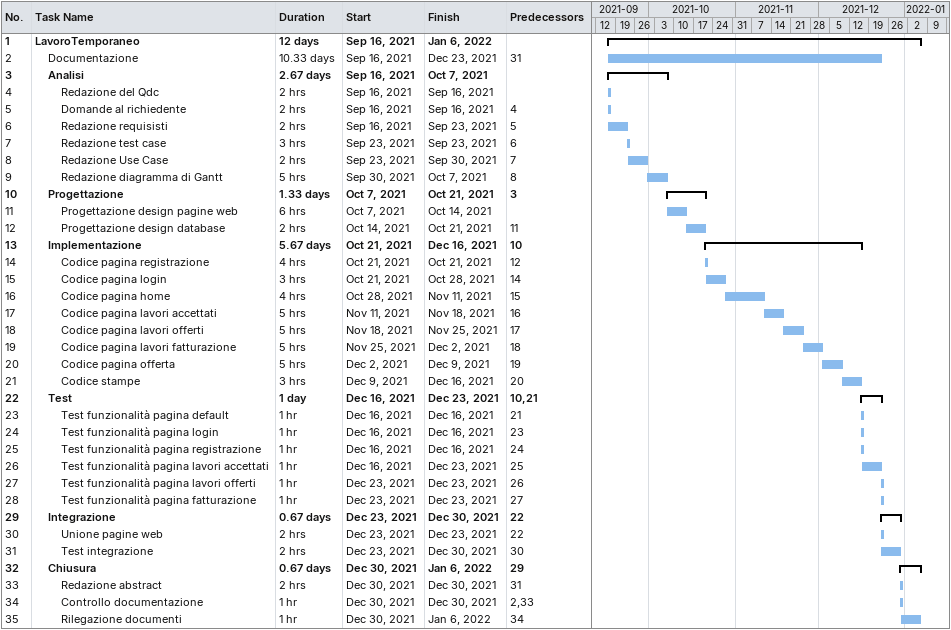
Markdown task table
| ID | Level | Task | Duration | Start | Finish | Predecessors |
|---|---|---|---|---|---|---|
| 1 | 1 | **LavoroTemporaneo** | 12d | 2021-09-16 | 2022-01-06 |  |
| 2 | 2 | Documentazione | 10.33d | 2021-09-16 | 2021-12-23 | 31 |
| 3 | 2 | **Analisi** | 2.67d | 2021-09-16 | 2021-10-07 |  |
| 4 | 3 | Redazione del Qdc | 2h | 2021-09-16 | 2021-09-16 |  |
| 5 | 3 | Domande al richiedente | 2h | 2021-09-16 | 2021-09-16 | 4 |
| 6 | 3 | Redazione requisisti | 2h | 2021-09-16 | 2021-09-23 | 5 |
| 7 | 3 | Redazione test case | 3h | 2021-09-23 | 2021-09-23 | 6 |
| 8 | 3 | Redazione Use Case | 2h | 2021-09-23 | 2021-09-30 | 7 |
| 9 | 3 | Redazione diagramma di Gantt | 5h | 2021-09-30 | 2021-10-07 | 8 |
| 10 | 2 | **Progettazione** | 1.33d | 2021-10-07 | 2021-10-21 | 3 |
| 11 | 3 | Progettazione design pagine web | 6h | 2021-10-07 | 2021-10-14 |  |
| 12 | 3 | Progettazione design database | 2h | 2021-10-14 | 2021-10-21 | 11 |
| 13 | 2 | **Implementazione** | 5.67d | 2021-10-21 | 2021-12-16 | 10 |
| 14 | 3 | Codice pagina registrazione | 4h | 2021-10-21 | 2021-10-21 | 12 |
| 15 | 3 | Codice pagina login | 3h | 2021-10-21 | 2021-10-28 | 14 |
| 16 | 3 | Codice pagina home | 4h | 2021-10-28 | 2021-11-11 | 15 |
| 17 | 3 | Codice pagina lavori accettati | 5h | 2021-11-11 | 2021-11-18 | 16 |
| 18 | 3 | Codice pagina lavori offerti | 5h | 2021-11-18 | 2021-11-25 | 17 |
| 19 | 3 | Codice pagina lavori fatturazione | 5h | 2021-11-25 | 2021-12-02 | 18 |
| 20 | 3 | Codice pagina offerta | 5h | 2021-12-02 | 2021-12-09 | 19 |
| 21 | 3 | Codice stampe | 3h | 2021-12-09 | 2021-12-16 | 20 |
| 22 | 2 | **Test** | 1d | 2021-12-16 | 2021-12-23 | 10, 21 |
| 23 | 3 | Test funzionalità pagina default | 1h | 2021-12-16 | 2021-12-16 | 21 |
| 24 | 3 | Test funzionalità pagina login | 1h | 2021-12-16 | 2021-12-16 | 23 |
| 25 | 3 | Test funzionalità pagina registrazione | 1h | 2021-12-16 | 2021-12-16 | 24 |
| 26 | 3 | Test funzionalità pagina lavori accettati | 1h | 2021-12-16 | 2021-12-23 | 25 |
| 27 | 3 | Test funzionalità pagina lavori offerti | 1h | 2021-12-23 | 2021-12-23 | 26 |
| 28 | 3 | Test funzionalità pagina fatturazione | 1h | 2021-12-23 | 2021-12-23 | 27 |
| 29 | 2 | **Integrazione** | 0.67d | 2021-12-23 | 2021-12-30 | 22 |
| 30 | 3 | Unione pagine web | 2h | 2021-12-23 | 2021-12-23 | 22 |
| 31 | 3 | Test integrazione | 2h | 2021-12-23 | 2021-12-30 | 30 |
| 32 | 2 | **Chiusura** | 0.67d | 2021-12-30 | 2022-01-06 | 29 |
| 33 | 3 | Redazione abstract | 2h | 2021-12-30 | 2021-12-30 | 31 |
| 34 | 3 | Controllo documentazione | 1h | 2021-12-30 | 2021-12-30 | 2, 33 |
| 35 | 3 | Rilegazione documenti | 1h | 2021-12-30 | 2022-01-06 | 34 |
